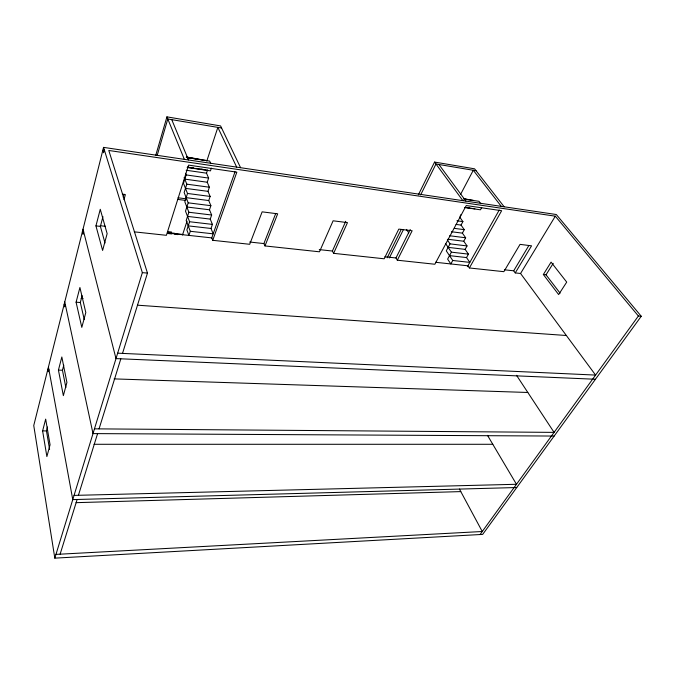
<?xml version="1.0" encoding="UTF-8"?>
<svg xmlns="http://www.w3.org/2000/svg" width="675" height="675" viewBox="0 0 675 675"><rect width="100%" height="100%" fill="white"/><g stroke="black" fill="none" stroke-linecap="round" stroke-linejoin="round"><path stroke-width="1.01" d="M103.545 147.378L33.75 425.52L54.818 558.141L482.667 534.398L641.25 316.263L556.301 214.523L103.545 147.378L142.349 272.641L54.818 558.141M48.921 369.63L48.398 371.706L47.917 369.065M65.315 304.543L64.733 306.855L64.176 304.248M83.658 231.753L83 234.352L82.358 231.803M104.296 149.808L103.562 152.744L102.811 150.297M42.609 430.903L45.672 419.124L50.068 444.774L46.879 456.57L42.609 430.903L46.457 430.928L47.486 427.013M58.43 370.102L61.838 356.982L66.918 382.455L63.357 395.626L58.43 370.102L62.454 370.246L65.872 387.568M76.089 302.206L79.92 287.499L85.809 312.567L81.802 327.375L76.089 302.206L80.317 302.501L84.274 319.587M95.943 225.897L100.263 209.301L107.139 233.668L102.608 250.433L95.943 225.897L100.389 226.387L104.996 243.042M62.454 370.246L63.779 365.209M80.317 302.501L82.122 295.65M100.389 226.387L102.954 216.65M123.204 197.168L124.031 194.155M123.981 199.64L125.373 194.602L122.327 194.223M155.807 155.182L166.928 116.859L220.598 125.93L240.578 167.695M157.216 155.326L167.797 118.977L221.602 128.014M60.117 554.175L77.119 499.483M78.418 495.29L97.588 433.62M99.056 428.878L120.833 358.805M122.512 353.396L147.471 273.088L108.793 150.474L555.314 216.177L638.39 316.01L641.25 316.263M185.465 173.273L186.131 174.926L183.473 183.313L187.507 193.463L184.823 201.791L188.89 212.254L186.182 220.514L190.299 231.289L188.932 235.406L186.874 229.972L189.599 221.738L185.498 211.123L188.198 202.829L184.148 192.518L186.815 184.165L184.132 177.474M182.495 235.001L187.034 221.172M206.769 161.131L217.856 127.381L236.672 167.122M190.299 231.289L213.199 233.837L211.005 228.462L212.422 224.395L210.237 219.097L211.655 215.013L209.486 209.79L210.887 205.689L208.735 200.543L210.136 196.425L207.984 191.354L209.377 187.22L207.242 182.225L208.626 178.082L206.508 173.163L207.613 169.83M211.376 168.134L210.465 170.859L187.178 167.493M211.672 238.157L235.035 171.787M504.394 269.789L513.7 270.802L515.244 272.911L531.554 245.827L520.037 244.367L503.854 271.679L469.378 267.967L501.652 210.71L466.248 205.554L434.86 264.246L397.322 260.204L412.147 230.766L398.807 229.087L384.176 258.787L333.619 253.336L347.482 222.615L333.104 220.801L319.469 251.809L264.988 245.936L277.687 213.815L262.136 211.849L249.708 244.291L212.743 240.308L236.832 172.15L188.595 165.122L166.396 235.313L134.291 231.854M264.988 245.936L263.891 243.574L275.763 213.427M333.619 253.336L332.387 251.041L345.752 221.307M387.188 257.808L401.195 229.5M418.357 194.83L434.565 162.068L474.593 168.826L504.166 206.786M389.34 257.943L403.405 229.618M420.635 194.923L435.991 164L476.077 170.733M397.322 260.204L395.972 257.968L410.265 229.483M460.603 194.358L473.285 170.26L501.289 206.364M460.156 216.203L461.093 214.456M447.348 239.929L450.031 243.869L446.276 250.838L452.756 260.483L469.834 262.381L466.518 257.572L449.499 255.631M466.518 257.572L468.433 254.129L465.134 249.379L467.041 245.928L463.759 241.237L465.657 237.769L462.392 233.137L464.282 229.66L461.033 225.087L462.915 221.594L459.683 217.08M445.483 243.422L451.389 252.155L447.618 259.099L450.849 263.95L452.756 260.483M481.722 207.554L480.482 209.815L464.628 207.529M467.395 266.709L499.23 210.018M513.7 270.802L528.854 245.54M515.244 272.911L520.552 273.485L555.314 216.177M543.341 274.523L551.078 262.136L566.722 282.108L558.647 294.578L543.341 274.523L546.024 274.809L560.09 293.169M546.024 274.809L553.23 263.334M480.06 534.541L638.39 316.01M55.966 554.403L482.254 531.503L459.439 489.071M76.03 502.664L460.797 491.602M516.738 487.527L72.765 499.601L48.44 366.989M74.056 495.399L516.476 484.279L487.502 435.358M94.019 444.285L492.792 444.285M554.158 436.05L93.007 433.595L64.758 301.936M94.458 428.844L554.082 432.38L516.527 375.3M114.117 378.894L527.825 392.479M595.451 379.257L115.999 358.602L83.008 229.213M117.661 353.177L595.586 375.081L520.552 273.485M137.675 305.201L566.359 335.5M81.093 298.384L83.093 298.527M142.349 272.641L147.471 273.088M167.468 232.512L174.673 233.305M173.492 233.457L182.672 234.453M100.229 225.737L105.477 226.311M167.569 233.078L211.773 237.895L212.743 240.308M249.666 242.021L263.891 243.574M319.267 249.607L332.387 251.041M384.86 256.762L395.972 257.968M435.535 262.28L467.902 265.807L469.378 267.967M168.539 233.592L171.653 233.93M174.757 234.267L177.871 234.605M167.442 231.576L171.526 232.023M188.232 225.872L211.005 228.462M189.599 221.738L212.422 224.395M451.389 252.155L468.433 254.129M187.532 216.397L210.237 219.097M448.149 247.362L465.134 249.379M188.89 212.254L211.655 215.013M450.031 243.869L467.041 245.928M186.84 206.989L209.486 209.79M447.812 239.262L463.759 241.237M188.198 202.829L210.887 205.689M449.685 235.761L465.657 237.769M178.031 197.783L186.292 198.838M177.533 199.378L185.777 200.424M186.157 197.64L208.735 200.543M451.448 231.736L462.392 233.137M187.507 193.463L210.136 196.425M454.317 228.361L464.282 229.66M185.473 188.359L207.984 191.354M456.072 224.421L461.033 225.087M186.815 184.165L209.377 187.22M456.95 220.784L462.915 221.594M184.798 179.128L207.242 182.225M186.131 174.926L208.626 178.082M186.157 170.252L206.508 173.163M187.372 167.071L189.456 167.375M191.531 167.67L193.615 167.974M196.729 168.421L198.804 168.725M200.888 169.02L202.964 169.324M467.345 207.529L469.42 207.832M187.599 167.324L206.677 170.083M466.56 207.613L474.905 208.811M186.486 157.072L191.548 157.832M186.865 157.233L195.024 158.456M186.241 157.25L202.196 159.739M463.835 198.855L467.977 199.471M186.874 157.562L205.892 160.397M464.062 198.982L473.437 200.382M187.456 157.756L209.655 161.072L210.819 163.696M464.147 199.091L478.98 201.31L480.76 203.673M438.919 164.498L465.91 201.116M434.565 162.068L462.89 200.669M406.502 229.424L408.755 232.934M171.745 119.644L188.494 159.975M166.928 116.859L184.368 159.359M46.457 430.928L49.596 449.373"/></g></svg>
